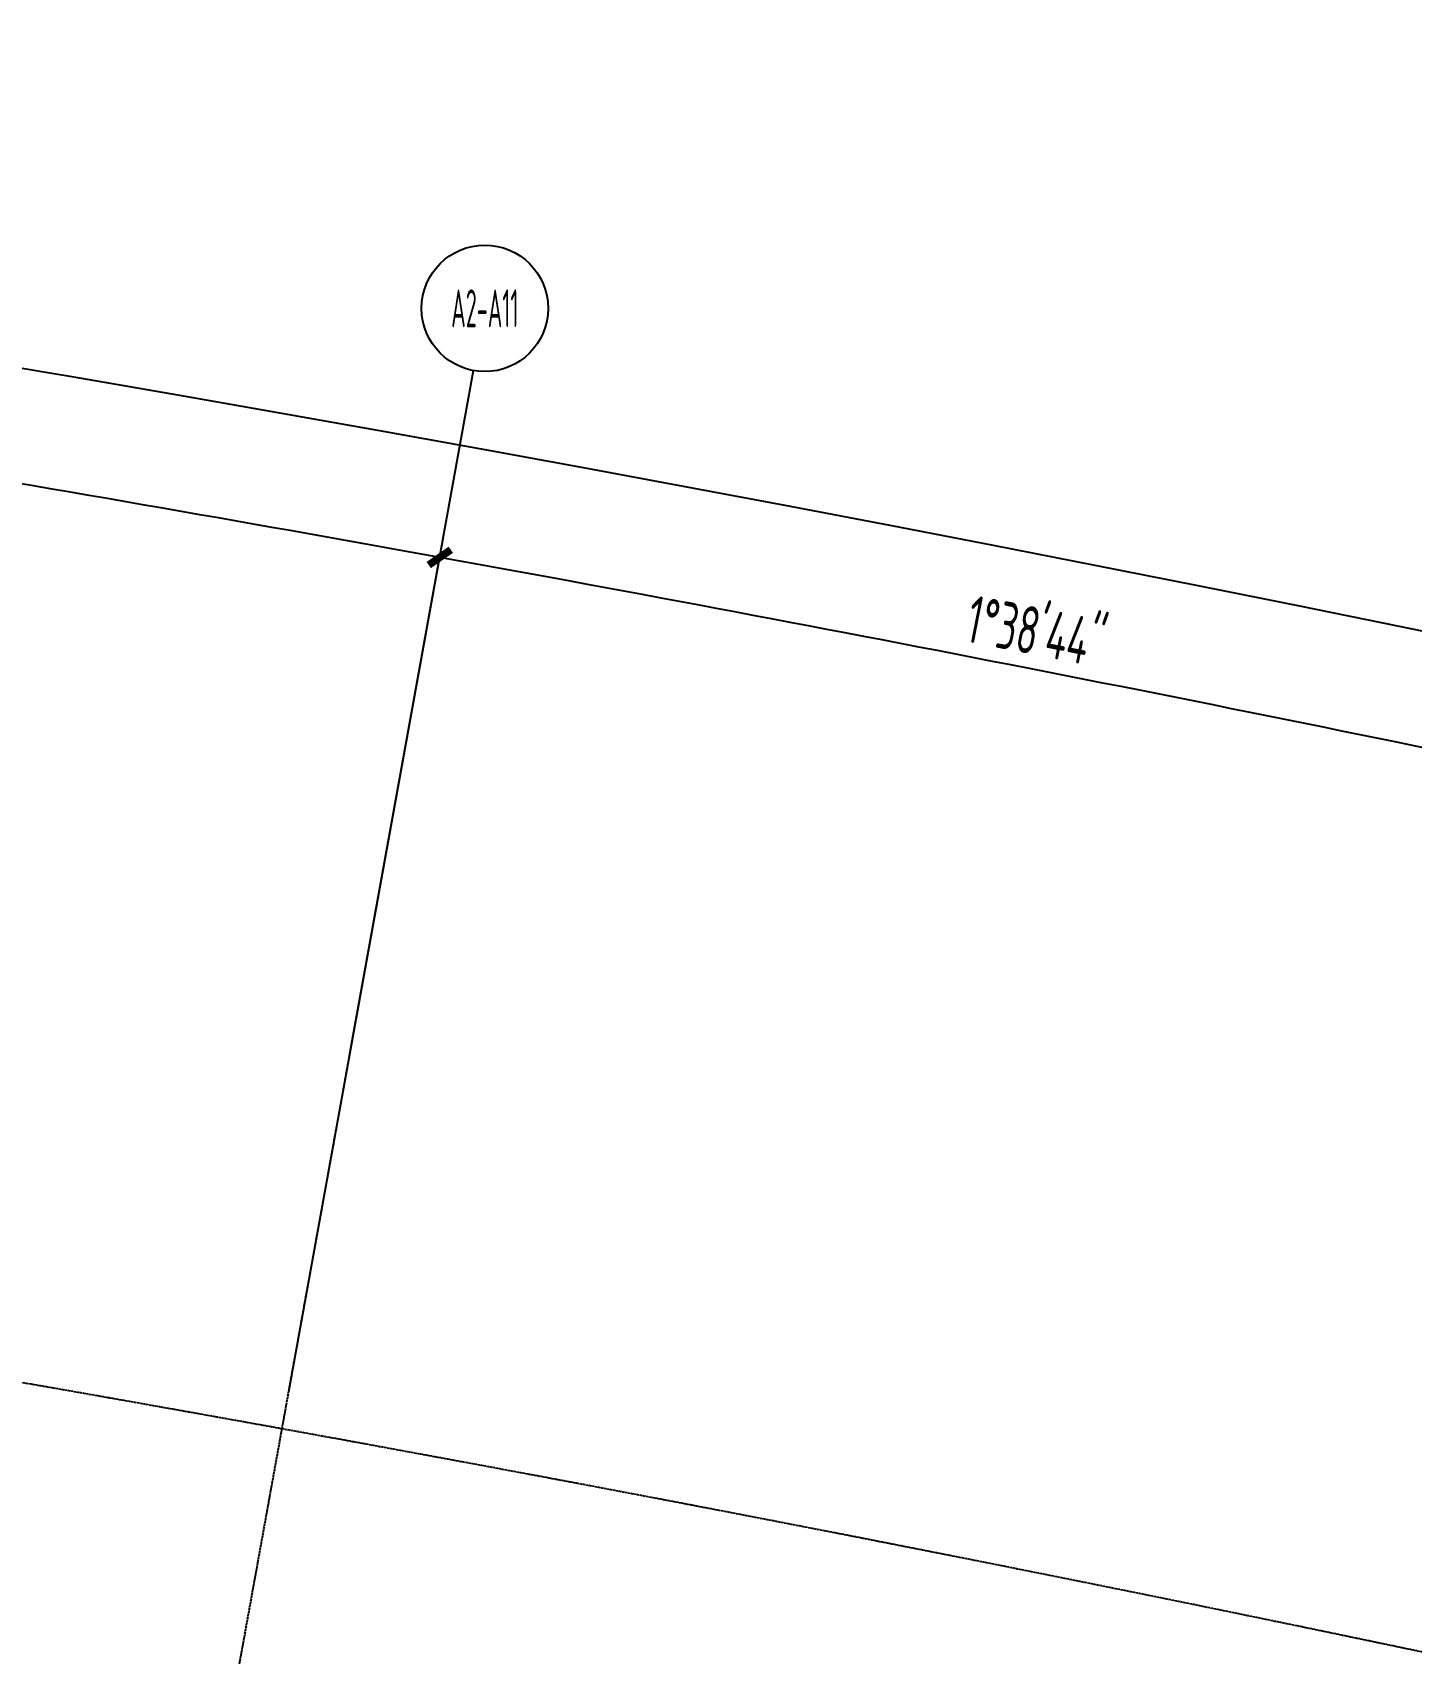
# Model space of a CAD drawing. Header units: millimetres. Extents: x 11677979 to 24947533, y -12764720 to -6308891.
# Drawn here: x 11834344 to 11845248, y -6377825 to -6365012 of the extents above; entities that cross this region are included whole.
import ezdxf
from ezdxf.enums import TextEntityAlignment as Align

# ---------------------------------------------------------------- set-up
doc = ezdxf.new("R2010")
doc.units = ezdxf.units.MM
doc.header["$LTSCALE"] = 10
for name, pattern in [('A2-RG-AXIS$0$CENTER', [2, 1.25, -0.25, 0.25, -0.25]), ('A2-RG-AXIS$0$DOTE', [2.42, 2, -0.2, 0.02, -0.2]), ('A2-RI-F4$0$A2-RG-AXIS$0$CENTER', [2, 1.25, -0.25, 0.25, -0.25]), ('A2-RI-F4$0$A2-RG-AXIS$0$DOTE', [2.42, 2, -0.2, 0.02, -0.2])]:
    doc.linetypes.add(name, pattern=pattern)
for name, color, linetype in [('A2-RB-F4$0$$34$A-DIMS-100', 1, 'Continuous'), ('A2-RG-AXIS$0$A-AXIS', 1, 'Continuous'), ('A2-RG-AXIS$0$A-DIMS-100', 1, 'Continuous'), ('A2-RG-AXIS$0$A-GRID', 1, 'A2-RG-AXIS$0$CENTER'), ('A2-RG-AXIS$0$A-SYMB', 4, 'Continuous'), ('A2-RI-F4$0$A2-RB-F4$0$$34$A-DIMS-100', 1, 'Continuous'), ('A2-RI-F4$0$A2-RG-AXIS$0$A-AXIS', 1, 'Continuous'), ('A2-RI-F4$0$A2-RG-AXIS$0$A-DIMS-100', 1, 'Continuous'), ('A2-RI-F4$0$A2-RG-AXIS$0$A-GRID', 1, 'A2-RI-F4$0$A2-RG-AXIS$0$CENTER'), ('A2-RI-F4$0$A2-RG-AXIS$0$A-SYMB', 4, 'Continuous')]:
    doc.layers.add(name, color=color, linetype=linetype)
doc.styles.add('A2-RB-F4$0$$0$XD2008', font='hzs.shx', dxfattribs={"width": 0.7, "bigfont": 'hztxt.shx'})
doc.styles.add('A2-RG-AXIS$0$ECADI', font='hzs.shx', dxfattribs={"width": 0.7, "bigfont": 'hztxt.shx'})
doc.styles.add('A2-RG-AXIS$0$XD2008', font='hzs.shx', dxfattribs={"width": 0.7, "bigfont": 'hztxt.shx'})
doc.styles.add('A2-RI-F4$0$A2-RB-F4$0$$0$XD2008', font='hzs.shx', dxfattribs={"width": 0.7, "bigfont": 'hztxt.shx'})
doc.styles.add('A2-RI-F4$0$A2-RG-AXIS$0$ECADI', font='hzs.shx', dxfattribs={"width": 0.7, "bigfont": 'hztxt.shx'})
doc.styles.add('A2-RI-F4$0$A2-RG-AXIS$0$XD2008', font='hzs.shx', dxfattribs={"width": 0.7, "bigfont": 'hztxt.shx'})
doc.dimstyles.new('A2-RB-F4$0$$0$XD100$0', dxfattribs={"dimscale": 100, "dimtxt": 3.5, "dimasz": 1, "dimexe": 1, "dimexo": 2, "dimgap": 0.5, "dimtad": 1, "dimdec": 0, "dimdsep": 46, "dimtxsty": 'A2-RB-F4$0$$0$XD2008', "dimblk1": 'A2-RB-F4$0$$20$_ArchTick', "dimblk2": 'A2-RB-F4$0$$20$_ArchTick', "dimsah": 1, "dimcen": 2.5, "dimclrt": 4, "dimaunit": 1, "dimadec": 0, "dimazin": 0, "dimtfac": 1, "dimtdec": 0, "dimtix": 1, "dimtmove": 2, "dimatfit": 3, "dimfxl": 0, "dimtolj": 1, "dimtzin": 0, "dimarcsym": 0})
doc.dimstyles.new('A2-RG-AXIS$0$XD150', dxfattribs={"dimscale": 300, "dimtxt": 2.5, "dimasz": 1.5, "dimexe": 1, "dimexo": 2, "dimgap": 0.5, "dimtad": 1, "dimdec": 0, "dimdsep": 46, "dimtxsty": 'A2-RG-AXIS$0$XD2008', "dimcen": 2.5, "dimclrt": 4, "dimaunit": 1, "dimadec": 3, "dimazin": 0, "dimtfac": 1, "dimtdec": 0, "dimtmove": 2, "dimatfit": 3, "dimfxl": 0, "dimtolj": 1, "dimtzin": 0, "dimarcsym": 0})
doc.dimstyles.new('A2-RI-F4$0$A2-RB-F4$0$$0$XD100$0', dxfattribs={"dimscale": 100, "dimtxt": 3.5, "dimasz": 1, "dimexe": 1, "dimexo": 2, "dimgap": 0.5, "dimtad": 1, "dimdec": 0, "dimdsep": 46, "dimtxsty": 'A2-RI-F4$0$A2-RB-F4$0$$0$XD2008', "dimblk1": 'A2-RI-F4$0$A2-RB-F4$0$$20$_ArchTick', "dimblk2": 'A2-RI-F4$0$A2-RB-F4$0$$20$_ArchTick', "dimsah": 1, "dimcen": 2.5, "dimclrt": 4, "dimaunit": 1, "dimadec": 0, "dimazin": 0, "dimtfac": 1, "dimtdec": 0, "dimtix": 1, "dimtmove": 2, "dimatfit": 3, "dimfxl": 0, "dimtolj": 1, "dimtzin": 0, "dimarcsym": 0})
doc.dimstyles.new('A2-RI-F4$0$A2-RG-AXIS$0$XD150', dxfattribs={"dimscale": 300, "dimtxt": 2.5, "dimasz": 1.5, "dimexe": 1, "dimexo": 2, "dimgap": 0.5, "dimtad": 1, "dimdec": 0, "dimdsep": 46, "dimtxsty": 'A2-RI-F4$0$A2-RG-AXIS$0$XD2008', "dimcen": 2.5, "dimclrt": 4, "dimaunit": 1, "dimadec": 3, "dimazin": 0, "dimtfac": 1, "dimtdec": 0, "dimtmove": 2, "dimatfit": 3, "dimfxl": 0, "dimtolj": 1, "dimtzin": 0, "dimarcsym": 0})

# ---------------------------------------------------------------- blocks, each defined once
blk = doc.blocks.new('A2-RB-F4$0$$20$_ArchTick')
at = {"color": 0, "linetype": 'ByBlock', "const_width": 0.4}
blk.add_lwpolyline([(-0.5, -0.5), (0.5, 0.5)], dxfattribs=at)
blk = doc.blocks.new('*D28')
at = {"layer": 'A2-RB-F4$0$$34$A-DIMS-100', "color": 0, "lineweight": -2, "transparency": 16777216}
blk.add_arc((11779807, -6688232), 305605, 79.0284, 79.7395, dxfattribs=at)
at = {"layer": 'Defpoints', "color": 0, "transparency": 16777216}
for p in [(11836853, -6373097), (11838808, -6383891), (11836729, -6387975), (11836249, -6397095), (11829692, -6412654)]:
    blk.add_point(p, dxfattribs=at)
at = {"layer": 'A2-RB-F4$0$$34$A-DIMS-100', "color": 0, "lineweight": -2, "transparency": 16777216, "xscale": 100, "yscale": 100, "zscale": 100}
for p, rotation in [((11834243, -6387514), 169.7394999170681), ((11837971, -6388213), 349.0284037375345)]:
    blk.add_blockref('A2-RB-F4$0$$20$_ArchTick', p, dxfattribs=dict(at, rotation=rotation))
at = {"layer": 'A2-RB-F4$0$$34$A-DIMS-100', "color": 4, "transparency": 16777216, "insert": (11836155, -6387604), "char_height": 350, "attachment_point": 5, "rotation": 349.384, "style": 'A2-RB-F4$0$$0$XD2008'}
blk.add_mtext('\\A1;0°42\'40"', dxfattribs=at)
blk = doc.blocks.new('A2-RG-AXIS$0$ECADI-TAG-GRID')
at = {"color": 13}
blk.add_circle((0, 0), 5, dxfattribs=at)
at = {"style": 'A2-RG-AXIS$0$ECADI', "width": 0.7}
blk.add_attdef('GRID', text='', height=5, dxfattribs=at).set_placement((0, 0), align=Align.MIDDLE)
blk = doc.blocks.new('A2-RG-AXIS$0$_ArchTick')
at = {"color": 0, "linetype": 'ByBlock', "const_width": 0.4}
blk.add_lwpolyline([(-0.5, -0.5), (0.5, 0.5)], dxfattribs=at)
blk = doc.blocks.new('*D421')
at = {"layer": 'A2-RG-AXIS$0$A-DIMS-100', "color": 0, "lineweight": -2, "ltscale": 3, "transparency": 16777216}
for p, q in [((11753070, -6371598), (11752455, -6363872)), ((11854556, -6379588), (11856371, -6372053))]:
    blk.add_line(p, q, dxfattribs=at)
blk.add_arc((11778731, -6694179), 331200, 76.44866, 94.54827, dxfattribs=at)
at = {"layer": 'Defpoints', "color": 0, "ltscale": 3, "transparency": 16777216}
for p in [(11822065, -6365826), (11753093, -6371897), (11854485, -6379879), (11778731, -6694179)]:
    blk.add_point(p, dxfattribs=at)
at = {"layer": 'A2-RG-AXIS$0$A-DIMS-100', "color": 0, "lineweight": -2, "ltscale": 3, "transparency": 16777216, "xscale": 150, "yscale": 150, "zscale": 150}
for p, rotation in [((11752467, -6364022), 184.5482656226652), ((11856336, -6372199), 346.4486630674553)]:
    blk.add_blockref('A2-RG-AXIS$0$_ArchTick', p, dxfattribs=dict(at, rotation=rotation))
at = {"layer": 'A2-RG-AXIS$0$A-DIMS-100', "color": 4, "ltscale": 3, "transparency": 16777216, "insert": (11804749, -6363703), "char_height": 375, "attachment_point": 5, "rotation": 355.4985, "style": 'A2-RG-AXIS$0$XD2008'}
blk.add_mtext('\\A1;18°5\'59"', dxfattribs=at)
blk = doc.blocks.new('*D469')
at = {"layer": 'A2-RG-AXIS$0$A-DIMS-100', "color": 0, "lineweight": -2, "ltscale": 3, "transparency": 16777216}
for p, q in [((11836372, -6375754), (11837592, -6369013)), ((11845491, -6377540), (11846904, -6370837))]:
    blk.add_line(p, q, dxfattribs=at)
blk.add_arc((11778731, -6694179), 330300, 78.09408, 79.7395, dxfattribs=at)
at = {"layer": 'Defpoints', "color": 0, "ltscale": 3, "transparency": 16777216}
for p in [(11843776, -6370347), (11836318, -6376049), (11845429, -6377834), (11778731, -6694179)]:
    blk.add_point(p, dxfattribs=at)
at = {"layer": 'A2-RG-AXIS$0$A-DIMS-100', "color": 0, "lineweight": -2, "ltscale": 3, "transparency": 16777216, "xscale": 150, "yscale": 150, "zscale": 150}
for p, rotation in [((11837565, -6369161), 169.739497816377), ((11846873, -6370984), 348.0940794046441)]:
    blk.add_blockref('A2-RG-AXIS$0$_ArchTick', p, dxfattribs=dict(at, rotation=rotation))
at = {"layer": 'A2-RG-AXIS$0$A-DIMS-100', "color": 4, "ltscale": 3, "transparency": 16777216, "insert": (11842283, -6369746), "char_height": 375, "attachment_point": 5, "rotation": 348.9168, "style": 'A2-RG-AXIS$0$XD2008'}
blk.add_mtext('\\A1;1°38\'44"', dxfattribs=at)
blk = doc.blocks.new('*D473')
at = {"layer": 'A2-RG-AXIS$0$A-DIMS-100', "color": 0, "lineweight": -2, "ltscale": 3, "transparency": 16777216}
for p, q in [((11827205, -6374230), (11828231, -6367457)), ((11836372, -6375754), (11837592, -6369013))]:
    blk.add_line(p, q, dxfattribs=at)
blk.add_arc((11778731, -6694179), 330300, 79.7395, 81.38492, dxfattribs=at)
at = {"layer": 'Defpoints', "color": 0, "ltscale": 3, "transparency": 16777216}
for p in [(11834451, -6368613), (11827160, -6374527), (11836318, -6376049), (11778731, -6694179)]:
    blk.add_point(p, dxfattribs=at)
at = {"layer": 'A2-RG-AXIS$0$A-DIMS-100', "color": 0, "lineweight": -2, "ltscale": 3, "transparency": 16777216, "xscale": 150, "yscale": 150, "zscale": 150}
for p, rotation in [((11828208, -6367606), 171.3849162218802), ((11837565, -6369161), 349.7394978101465)]:
    blk.add_blockref('A2-RG-AXIS$0$_ArchTick', p, dxfattribs=dict(at, rotation=rotation))
at = {"layer": 'A2-RG-AXIS$0$A-DIMS-100', "color": 4, "ltscale": 3, "transparency": 16777216, "insert": (11832941, -6368055), "char_height": 375, "attachment_point": 5, "rotation": 350.5622, "style": 'A2-RG-AXIS$0$XD2008'}
blk.add_mtext('\\A1;1°38\'44"', dxfattribs=at)
blk = doc.blocks.new('A2-RI-F4$0$A2-RB-F4$0$$20$_ArchTick')
at = {"color": 0, "linetype": 'ByBlock', "const_width": 0.4}
blk.add_lwpolyline([(-0.5, -0.5), (0.5, 0.5)], dxfattribs=at)
blk = doc.blocks.new('*D553')
at = {"layer": 'A2-RI-F4$0$A2-RB-F4$0$$34$A-DIMS-100', "color": 0, "lineweight": -2, "transparency": 16777216}
blk.add_arc((11779807, -6688232), 305605, 79.0284, 79.7395, dxfattribs=at)
at = {"layer": 'Defpoints', "color": 0, "transparency": 16777216}
for p in [(11836853, -6373097), (11838808, -6383891), (11836729, -6387975), (11836249, -6397095), (11829692, -6412654)]:
    blk.add_point(p, dxfattribs=at)
at = {"layer": 'A2-RI-F4$0$A2-RB-F4$0$$34$A-DIMS-100', "color": 0, "lineweight": -2, "transparency": 16777216, "xscale": 100, "yscale": 100, "zscale": 100}
for p, rotation in [((11834243, -6387514), 169.7394999170681), ((11837971, -6388213), 349.0284037375345)]:
    blk.add_blockref('A2-RI-F4$0$A2-RB-F4$0$$20$_ArchTick', p, dxfattribs=dict(at, rotation=rotation))
at = {"layer": 'A2-RI-F4$0$A2-RB-F4$0$$34$A-DIMS-100', "color": 4, "transparency": 16777216, "insert": (11836155, -6387604), "char_height": 350, "attachment_point": 5, "rotation": 349.384, "style": 'A2-RI-F4$0$A2-RB-F4$0$$0$XD2008'}
blk.add_mtext('\\A1;0°42\'40"', dxfattribs=at)
blk = doc.blocks.new('A2-RI-F4$0$A2-RG-AXIS$0$ECADI-TAG-GRID')
at = {"color": 13}
blk.add_circle((0, 0), 5, dxfattribs=at)
at = {"style": 'A2-RI-F4$0$A2-RG-AXIS$0$ECADI', "width": 0.7}
blk.add_attdef('GRID', text='', height=5, dxfattribs=at).set_placement((0, 0), align=Align.MIDDLE)
blk = doc.blocks.new('A2-RI-F4$0$A2-RG-AXIS$0$_ArchTick')
at = {"color": 0, "linetype": 'ByBlock', "const_width": 0.4}
blk.add_lwpolyline([(-0.5, -0.5), (0.5, 0.5)], dxfattribs=at)
blk = doc.blocks.new('*D946')
at = {"layer": 'A2-RI-F4$0$A2-RG-AXIS$0$A-DIMS-100', "color": 0, "lineweight": -2, "ltscale": 3, "transparency": 16777216}
for p, q in [((11753070, -6371598), (11752455, -6363872)), ((11854556, -6379588), (11856371, -6372053))]:
    blk.add_line(p, q, dxfattribs=at)
blk.add_arc((11778731, -6694179), 331200, 76.44866, 94.54827, dxfattribs=at)
at = {"layer": 'Defpoints', "color": 0, "ltscale": 3, "transparency": 16777216}
for p in [(11822065, -6365826), (11753093, -6371897), (11854485, -6379879), (11778731, -6694179)]:
    blk.add_point(p, dxfattribs=at)
at = {"layer": 'A2-RI-F4$0$A2-RG-AXIS$0$A-DIMS-100', "color": 0, "lineweight": -2, "ltscale": 3, "transparency": 16777216, "xscale": 150, "yscale": 150, "zscale": 150}
for p, rotation in [((11752467, -6364022), 184.5482656226652), ((11856336, -6372199), 346.4486630674553)]:
    blk.add_blockref('A2-RI-F4$0$A2-RG-AXIS$0$_ArchTick', p, dxfattribs=dict(at, rotation=rotation))
at = {"layer": 'A2-RI-F4$0$A2-RG-AXIS$0$A-DIMS-100', "color": 4, "ltscale": 3, "transparency": 16777216, "insert": (11804749, -6363703), "char_height": 375, "attachment_point": 5, "rotation": 355.4985, "style": 'A2-RI-F4$0$A2-RG-AXIS$0$XD2008'}
blk.add_mtext('\\A1;18°5\'59"', dxfattribs=at)
blk = doc.blocks.new('*D994')
at = {"layer": 'A2-RI-F4$0$A2-RG-AXIS$0$A-DIMS-100', "color": 0, "lineweight": -2, "ltscale": 3, "transparency": 16777216}
for p, q in [((11836372, -6375754), (11837592, -6369013)), ((11845491, -6377540), (11846904, -6370837))]:
    blk.add_line(p, q, dxfattribs=at)
blk.add_arc((11778731, -6694179), 330300, 78.09408, 79.7395, dxfattribs=at)
at = {"layer": 'Defpoints', "color": 0, "ltscale": 3, "transparency": 16777216}
for p in [(11843776, -6370347), (11836318, -6376049), (11845429, -6377834), (11778731, -6694179)]:
    blk.add_point(p, dxfattribs=at)
at = {"layer": 'A2-RI-F4$0$A2-RG-AXIS$0$A-DIMS-100', "color": 0, "lineweight": -2, "ltscale": 3, "transparency": 16777216, "xscale": 150, "yscale": 150, "zscale": 150}
for p, rotation in [((11837565, -6369161), 169.739497816377), ((11846873, -6370984), 348.0940794046441)]:
    blk.add_blockref('A2-RI-F4$0$A2-RG-AXIS$0$_ArchTick', p, dxfattribs=dict(at, rotation=rotation))
at = {"layer": 'A2-RI-F4$0$A2-RG-AXIS$0$A-DIMS-100', "color": 4, "ltscale": 3, "transparency": 16777216, "insert": (11842283, -6369746), "char_height": 375, "attachment_point": 5, "rotation": 348.9168, "style": 'A2-RI-F4$0$A2-RG-AXIS$0$XD2008'}
blk.add_mtext('\\A1;1°38\'44"', dxfattribs=at)
blk = doc.blocks.new('*D998')
at = {"layer": 'A2-RI-F4$0$A2-RG-AXIS$0$A-DIMS-100', "color": 0, "lineweight": -2, "ltscale": 3, "transparency": 16777216}
for p, q in [((11827205, -6374230), (11828231, -6367457)), ((11836372, -6375754), (11837592, -6369013))]:
    blk.add_line(p, q, dxfattribs=at)
blk.add_arc((11778731, -6694179), 330300, 79.7395, 81.38492, dxfattribs=at)
at = {"layer": 'Defpoints', "color": 0, "ltscale": 3, "transparency": 16777216}
for p in [(11834451, -6368613), (11827160, -6374527), (11836318, -6376049), (11778731, -6694179)]:
    blk.add_point(p, dxfattribs=at)
at = {"layer": 'A2-RI-F4$0$A2-RG-AXIS$0$A-DIMS-100', "color": 0, "lineweight": -2, "ltscale": 3, "transparency": 16777216, "xscale": 150, "yscale": 150, "zscale": 150}
for p, rotation in [((11828208, -6367606), 171.3849162218802), ((11837565, -6369161), 349.7394978101465)]:
    blk.add_blockref('A2-RI-F4$0$A2-RG-AXIS$0$_ArchTick', p, dxfattribs=dict(at, rotation=rotation))
at = {"layer": 'A2-RI-F4$0$A2-RG-AXIS$0$A-DIMS-100', "color": 4, "ltscale": 3, "transparency": 16777216, "insert": (11832941, -6368055), "char_height": 375, "attachment_point": 5, "rotation": 350.5622, "style": 'A2-RI-F4$0$A2-RG-AXIS$0$XD2008'}
blk.add_mtext('\\A1;1°38\'44"', dxfattribs=at)
blk = doc.blocks.new('A2-RB-F4')
at = {"layer": 'A2-RB-F4$0$$34$A-DIMS-100'}
dim = blk.add_angular_dim_2l(base=(11836728.9832, -6387974.8196), line1=((11829691.9532, -6412654.0008), (11836852.5309, -6373096.8884)), line2=((11836248.6189, -6397095.4843), (11838808.4534, -6383891.333)), dimstyle='A2-RB-F4$0$$0$XD100$0', override={"dimadec": 4}, dxfattribs=at)
dim.commit()
dim.dimension.update_dxf_attribs({"geometry": '*D28', "text_midpoint": (11836155.3729, -6387603.8079)})
blk = doc.blocks.new('A2-RG-AXIS')
at = {"layer": 'A2-RG-AXIS$0$A-AXIS', "ltscale": 3}
blk.add_line((11836852.5, -6373096.9), (11837832.2, -6367684.8), dxfattribs=at)
at = {"layer": 'A2-RG-AXIS$0$A-GRID', "linetype": 'A2-RG-AXIS$0$DOTE'}
blk.add_line((11829692, -6412654), (11836852.5, -6373096.9), dxfattribs=at)
for radius in [323300, 316700]:
    blk.add_arc((11778730.7, -6694178.7), radius, 75.589285, 95.407644, dxfattribs=at)
at = {"layer": 'A2-RG-AXIS$0$A-SYMB'}
ref = blk.add_blockref('A2-RG-AXIS$0$ECADI-TAG-GRID', (11837921.3, -6367192.8), dxfattribs=dict(at, xscale=100, yscale=100, zscale=100))
ref.add_attrib('GRID', 'A2-A11', dxfattribs={"layer": '0', "extrusion": (0, 0, -1), "height": 300, "style": 'A2-RG-AXIS$0$ECADI', "text_generation_flag": 2, "width": 0.5}).set_placement((-11837921.3, -6367192.8), align=Align.MIDDLE)
at = {"layer": 'A2-RG-AXIS$0$A-DIMS-100', "ltscale": 3}
for base, p1, p2, picture, middle in [((11822064.9, -6365825.9), (11854485.2, -6379879.3), (11753093.4, -6371896.8), '*D421', (11804748.6, -6363703.1)), ((11834451.1, -6368612.6), (11827159.6, -6374526.5), (11836318.2, -6376048.9), '*D473', (11832941.1, -6368055.4)), ((11843776.4, -6370346.8), (11845429.2, -6377833.7), (11836318.2, -6376048.9), '*D469', (11842283.1, -6369746.5))]:
    dim = blk.add_angular_dim_3p(base=base, center=(11778730.7, -6694178.7), p1=p1, p2=p2, dimstyle='A2-RG-AXIS$0$XD150', override={"dimscale": 150, "dimasz": 1, "dimblk": 'A2-RG-AXIS$0$_ArchTick', "dimadec": 4}, dxfattribs=at)
    dim.commit()
    dim.dimension.update_dxf_attribs({"geometry": picture, "text_midpoint": middle})
blk = doc.blocks.new('A2-RI-F4$0$A2-RB-F4')
at = {"layer": 'A2-RI-F4$0$A2-RB-F4$0$$34$A-DIMS-100'}
dim = blk.add_angular_dim_2l(base=(11836728.9832, -6387974.8196), line1=((11829691.9532, -6412654.0008), (11836852.5309, -6373096.8884)), line2=((11836248.6189, -6397095.4843), (11838808.4534, -6383891.333)), dimstyle='A2-RI-F4$0$A2-RB-F4$0$$0$XD100$0', override={"dimadec": 4}, dxfattribs=at)
dim.commit()
dim.dimension.update_dxf_attribs({"geometry": '*D553', "text_midpoint": (11836155.3729, -6387603.8079)})
blk = doc.blocks.new('A2-RI-F4$0$A2-RG-AXIS')
at = {"layer": 'A2-RI-F4$0$A2-RG-AXIS$0$A-AXIS', "ltscale": 3}
blk.add_line((11836852.5, -6373096.9), (11837832.2, -6367684.8), dxfattribs=at)
at = {"layer": 'A2-RI-F4$0$A2-RG-AXIS$0$A-GRID', "linetype": 'A2-RI-F4$0$A2-RG-AXIS$0$DOTE'}
blk.add_line((11829692, -6412654), (11836852.5, -6373096.9), dxfattribs=at)
for radius in [323300, 316700]:
    blk.add_arc((11778730.7, -6694178.7), radius, 75.589285, 95.407644, dxfattribs=at)
at = {"layer": 'A2-RI-F4$0$A2-RG-AXIS$0$A-SYMB'}
ref = blk.add_blockref('A2-RI-F4$0$A2-RG-AXIS$0$ECADI-TAG-GRID', (11837921.3, -6367192.8), dxfattribs=dict(at, xscale=100, yscale=100, zscale=100))
ref.add_attrib('GRID', 'A2-A11', dxfattribs={"layer": '0', "extrusion": (0, 0, -1), "height": 300, "style": 'A2-RI-F4$0$A2-RG-AXIS$0$ECADI', "text_generation_flag": 2, "width": 0.5}).set_placement((-11837921.3, -6367192.8), align=Align.MIDDLE)
at = {"layer": 'A2-RI-F4$0$A2-RG-AXIS$0$A-DIMS-100', "ltscale": 3}
for base, p1, p2, picture, middle in [((11822064.9, -6365825.9), (11854485.2, -6379879.3), (11753093.4, -6371896.8), '*D946', (11804748.6, -6363703.1)), ((11834451.1, -6368612.6), (11827159.6, -6374526.5), (11836318.2, -6376048.9), '*D998', (11832941.1, -6368055.4)), ((11843776.4, -6370346.8), (11845429.2, -6377833.7), (11836318.2, -6376048.9), '*D994', (11842283.1, -6369746.5))]:
    dim = blk.add_angular_dim_3p(base=base, center=(11778730.7, -6694178.7), p1=p1, p2=p2, dimstyle='A2-RI-F4$0$A2-RG-AXIS$0$XD150', override={"dimscale": 150, "dimasz": 1, "dimblk": 'A2-RI-F4$0$A2-RG-AXIS$0$_ArchTick', "dimadec": 4}, dxfattribs=at)
    dim.commit()
    dim.dimension.update_dxf_attribs({"geometry": picture, "text_midpoint": middle})
blk = doc.blocks.new('A2-RI-F4')
for name in ['A2-RI-F4$0$A2-RG-AXIS', 'A2-RI-F4$0$A2-RB-F4']:
    blk.add_blockref(name, (0, 0))

msp = doc.modelspace()

# ---------------------------------------------------------------- block references
for name in ['A2-RI-F4', 'A2-RG-AXIS', 'A2-RB-F4']:
    msp.add_blockref(name, (0, 0))

doc.saveas('drawing.dxf')
